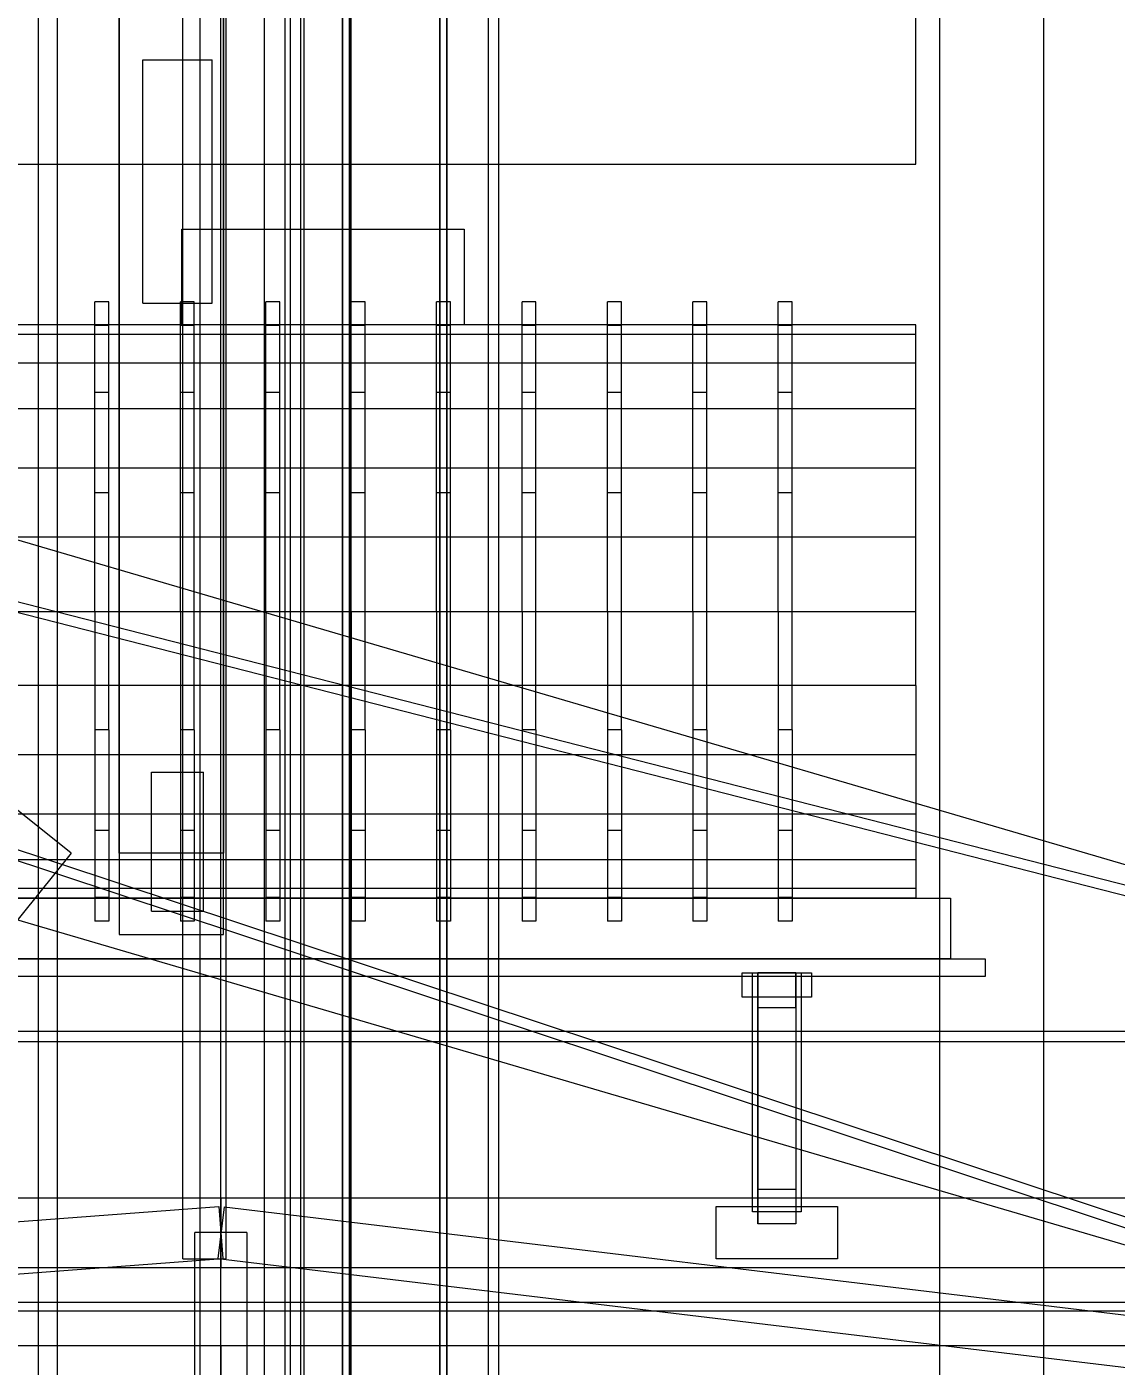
# Model space of a CAD drawing. Header units: millimetres. Extents: x -2500 to 58855, y -53268 to 6837.
# Drawn here: x 1738 to 2365, y -35612 to -34841 of the extents above; entities that cross this region are included whole.
import ezdxf

# ---------------------------------------------------------------- set-up
doc = ezdxf.new("R2010")
doc.units = ezdxf.units.MM
for name, color, linetype, lineweight in [('COTAS_R', 1, 'Continuous', 0), ('frontal_C04', 7, 'Continuous', 0), ('frontal_dos-mix', 7, 'Continuous', 0), ('frontal_dosificador', 7, 'Continuous', 0), ('frontal_secador', 7, 'Continuous', 0), ('frontal_tolva', 7, 'Continuous', 0)]:
    doc.layers.add(name, color=color, linetype=linetype, lineweight=lineweight)
doc.dimstyles.new('R19_100', dxfattribs={"dimtxt": 250, "dimasz": 150, "dimexe": 150, "dimexo": 80, "dimgap": 100, "dimtad": 1, "dimtih": 1, "dimtoh": 1, "dimdsep": 46, "dimcen": 0.09, "dimadec": 0, "dimazin": 0, "dimtfac": 1, "dimtdec": 4, "dimtofl": 0, "dimtmove": 0, "dimatfit": 3, "dimfxl": 1, "dimtolj": 1, "dimtzin": 0, "dimarcsym": 0})

# ---------------------------------------------------------------- blocks, each defined once
blk = doc.blocks.new('*D37')
at = {"layer": 'COTAS_R', "color": 0, "lineweight": -2, "transparency": 16777216}
for p, q in [((-1750, -35420), (-1750, -34450)), ((2600, -35420), (2600, -34450)), ((-1600, -34600), (2450, -34600))]:
    blk.add_line(p, q, dxfattribs=at)
at = {"layer": 'COTAS_R', "color": 0, "transparency": 16777216}
for points in [[(-1600, -34575), (-1600, -34625), (-1750, -34600)], [(2450, -34575), (2450, -34625), (2600, -34600)]]:
    blk.add_solid(points, dxfattribs=at)
at = {"layer": 'Defpoints', "color": 0, "transparency": 16777216}
for p in [(2600, -34600), (-1750, -35500), (2600, -35500)]:
    blk.add_point(p, dxfattribs=at)

msp = doc.modelspace()

# ---------------------------------------------------------------- linework, layer by layer
at = {"layer": 'frontal_C04'}
for p, q in [((1827.5, -34957.5), (1990, -34957.5)), ((1827.5, -35012.5), (1827.5, -34957.5)), ((1990, -34957.5), (1990, -35012.5)), ((1777.5, -35012.865), (1777.5, -34999.3)), ((1785.5, -34999.3), (1777.5, -34999.3)), ((1785.5, -35012.865), (1785.5, -34999.3)), ((1826.667, -35012.865), (1826.667, -34999.3)), ((1834.667, -34999.3), (1826.667, -34999.3)), ((1834.667, -35012.865), (1834.667, -34999.3)), ((1875.833, -35012.865), (1875.833, -34999.3)), ((1883.833, -34999.3), (1875.833, -34999.3)), ((1883.833, -35012.865), (1883.833, -34999.3)), ((1925, -35012.865), (1925, -34999.3)), ((1933, -34999.3), (1925, -34999.3)), ((1933, -35012.865), (1933, -34999.3)), ((1974.167, -35012.865), (1974.167, -34999.3)), ((1982.167, -34999.3), (1974.167, -34999.3)), ((1982.167, -35012.865), (1982.167, -34999.3)), ((2023.333, -35012.865), (2023.333, -34999.3)), ((2031.333, -34999.3), (2023.333, -34999.3)), ((2031.333, -35012.865), (2031.333, -34999.3)), ((2072.5, -35012.865), (2072.5, -34999.3)), ((2080.5, -34999.3), (2072.5, -34999.3)), ((2080.5, -35012.865), (2080.5, -34999.3)), ((2121.667, -35012.865), (2121.667, -34999.3)), ((2129.667, -34999.3), (2121.667, -34999.3)), ((2129.667, -35012.865), (2129.667, -34999.3)), ((2170.833, -35012.865), (2170.833, -34999.3)), ((2178.833, -34999.3), (2170.833, -34999.3)), ((2178.833, -35012.865), (2178.833, -34999.3)), ((2250, -35012.5), (1600, -35012.5)), ((1777.5, -35051.494), (1777.5, -35012.865)), ((1785.5, -35012.865), (1777.5, -35012.865)), ((1785.5, -35051.494), (1785.5, -35012.865)), ((1826.667, -35051.494), (1826.667, -35012.865)), ((1834.667, -35012.865), (1826.667, -35012.865)), ((1990, -35012.5), (1827.5, -35012.5)), ((1834.667, -35051.494), (1834.667, -35012.865)), ((1875.833, -35051.494), (1875.833, -35012.865)), ((1883.833, -35012.865), (1875.833, -35012.865)), ((1883.833, -35051.494), (1883.833, -35012.865)), ((1925, -35051.494), (1925, -35012.865)), ((1933, -35012.865), (1925, -35012.865)), ((1933, -35051.494), (1933, -35012.865)), ((1974.167, -35051.494), (1974.167, -35012.865)), ((1982.167, -35012.865), (1974.167, -35012.865)), ((1982.167, -35051.494), (1982.167, -35012.865)), ((2023.333, -35051.494), (2023.333, -35012.865)), ((2031.333, -35012.865), (2023.333, -35012.865)), ((2031.333, -35051.494), (2031.333, -35012.865)), ((2072.5, -35051.494), (2072.5, -35012.865)), ((2080.5, -35012.865), (2072.5, -35012.865)), ((2080.5, -35051.494), (2080.5, -35012.865)), ((2121.667, -35051.494), (2121.667, -35012.865)), ((2129.667, -35012.865), (2121.667, -35012.865)), ((2129.667, -35051.494), (2129.667, -35012.865)), ((2170.833, -35051.494), (2170.833, -35012.865)), ((2178.833, -35012.865), (2170.833, -35012.865)), ((2178.833, -35051.494), (2178.833, -35012.865)), ((2250, -35018.122), (2250, -35012.5)), ((2250, -35018.122), (1600, -35018.122)), ((2250, -35034.606), (2250, -35018.122)), ((2250, -35034.606), (1600, -35034.606)), ((2250, -35060.827), (2250, -35034.606)), ((1777.5, -35109.306), (1777.5, -35051.494)), ((1785.5, -35051.494), (1777.5, -35051.494)), ((1785.5, -35109.306), (1785.5, -35051.494)), ((1826.667, -35109.306), (1826.667, -35051.494)), ((1834.667, -35051.494), (1826.667, -35051.494)), ((1834.667, -35109.306), (1834.667, -35051.494)), ((1875.833, -35109.306), (1875.833, -35051.494)), ((1883.833, -35051.494), (1875.833, -35051.494)), ((1883.833, -35109.306), (1883.833, -35051.494)), ((1925, -35109.306), (1925, -35051.494)), ((1933, -35051.494), (1925, -35051.494)), ((1933, -35109.306), (1933, -35051.494)), ((1974.167, -35109.306), (1974.167, -35051.494)), ((1982.167, -35051.494), (1974.167, -35051.494)), ((1982.167, -35109.306), (1982.167, -35051.494)), ((2023.333, -35109.306), (2023.333, -35051.494)), ((2031.333, -35051.494), (2023.333, -35051.494)), ((2031.333, -35109.306), (2031.333, -35051.494)), ((2072.5, -35109.306), (2072.5, -35051.494)), ((2080.5, -35051.494), (2072.5, -35051.494)), ((2080.5, -35109.306), (2080.5, -35051.494)), ((2121.667, -35109.306), (2121.667, -35051.494)), ((2129.667, -35051.494), (2121.667, -35051.494)), ((2129.667, -35109.306), (2129.667, -35051.494)), ((2170.833, -35109.306), (2170.833, -35051.494)), ((2178.833, -35051.494), (2170.833, -35051.494)), ((2178.833, -35109.306), (2178.833, -35051.494)), ((2250, -35060.827), (1600, -35060.827)), ((2250, -35095), (2250, -35060.827)), ((2629.541, -35399.241), (1529.541, -35076.741)), ((2250, -35095), (1600, -35095)), ((2250, -35134.795), (2250, -35095)), ((1777.5, -35177.5), (1777.5, -35109.306)), ((1785.5, -35109.306), (1777.5, -35109.306)), ((1785.5, -35177.5), (1785.5, -35109.306)), ((1826.667, -35177.5), (1826.667, -35109.306)), ((1834.667, -35109.306), (1826.667, -35109.306)), ((1834.667, -35177.5), (1834.667, -35109.306)), ((1875.833, -35177.5), (1875.833, -35109.306)), ((1883.833, -35109.306), (1875.833, -35109.306)), ((1883.833, -35177.5), (1883.833, -35109.306)), ((1925, -35177.5), (1925, -35109.306)), ((1933, -35109.306), (1925, -35109.306)), ((1933, -35177.5), (1933, -35109.306)), ((1974.167, -35177.5), (1974.167, -35109.306)), ((1982.167, -35109.306), (1974.167, -35109.306)), ((1982.167, -35177.5), (1982.167, -35109.306)), ((2023.333, -35177.5), (2023.333, -35109.306)), ((2031.333, -35109.306), (2023.333, -35109.306)), ((2031.333, -35177.5), (2031.333, -35109.306)), ((2072.5, -35177.5), (2072.5, -35109.306)), ((2080.5, -35109.306), (2072.5, -35109.306)), ((2080.5, -35177.5), (2080.5, -35109.306)), ((2121.667, -35177.5), (2121.667, -35109.306)), ((2129.667, -35109.306), (2121.667, -35109.306)), ((2129.667, -35177.5), (2129.667, -35109.306)), ((2170.833, -35177.5), (2170.833, -35109.306)), ((2178.833, -35109.306), (2170.833, -35109.306)), ((2178.833, -35177.5), (2178.833, -35109.306)), ((2625.511, -35400.209), (1515.604, -35116.463)), ((2624.025, -35406.022), (1514.118, -35122.276)), ((2250, -35134.795), (1600, -35134.795)), ((2250, -35177.5), (2250, -35134.795)), ((1600, -35177.5), (2250, -35177.5)), ((1777.5, -35177.5), (1777.5, -35245.694)), ((1777.5, -35177.5), (1785.5, -35177.5)), ((1785.5, -35245.694), (1785.5, -35177.5)), ((1826.667, -35177.5), (1826.667, -35245.694)), ((1826.667, -35177.5), (1834.667, -35177.5)), ((1834.667, -35245.694), (1834.667, -35177.5)), ((1875.833, -35177.5), (1875.833, -35245.694)), ((1875.833, -35177.5), (1883.833, -35177.5)), ((1883.833, -35245.694), (1883.833, -35177.5)), ((1925, -35177.5), (1925, -35245.694)), ((1925, -35177.5), (1933, -35177.5)), ((1933, -35245.694), (1933, -35177.5)), ((1974.167, -35177.5), (1974.167, -35245.694)), ((1974.167, -35177.5), (1982.167, -35177.5)), ((1982.167, -35245.694), (1982.167, -35177.5)), ((2023.333, -35177.5), (2023.333, -35245.694)), ((2023.333, -35177.5), (2031.333, -35177.5)), ((2031.333, -35245.694), (2031.333, -35177.5)), ((2072.5, -35177.5), (2072.5, -35245.694)), ((2072.5, -35177.5), (2080.5, -35177.5)), ((2080.5, -35245.694), (2080.5, -35177.5)), ((2121.667, -35177.5), (2121.667, -35245.694)), ((2121.667, -35177.5), (2129.667, -35177.5)), ((2129.667, -35245.694), (2129.667, -35177.5)), ((2170.833, -35177.5), (2170.833, -35245.694)), ((2170.833, -35177.5), (2178.833, -35177.5)), ((2178.833, -35245.694), (2178.833, -35177.5)), ((2250, -35220.205), (2250, -35177.5)), ((2250, -35220.205), (1600, -35220.205)), ((2250, -35220.205), (2250, -35260)), ((2569.479, -35592.073), (1482.065, -35231.605)), ((2567.591, -35597.768), (1480.177, -35237.3)), ((1777.5, -35245.694), (1777.5, -35303.506)), ((1785.5, -35245.694), (1777.5, -35245.694)), ((1785.5, -35245.694), (1785.5, -35303.506)), ((1826.667, -35245.694), (1826.667, -35303.506)), ((1834.667, -35245.694), (1826.667, -35245.694)), ((1834.667, -35245.694), (1834.667, -35303.506)), ((1875.833, -35245.694), (1875.833, -35303.506)), ((1883.833, -35245.694), (1875.833, -35245.694)), ((1883.833, -35245.694), (1883.833, -35303.506)), ((1925, -35245.694), (1925, -35303.506)), ((1933, -35245.694), (1925, -35245.694)), ((1933, -35245.694), (1933, -35303.506)), ((1974.167, -35245.694), (1974.167, -35303.506)), ((1982.167, -35245.694), (1974.167, -35245.694)), ((1982.167, -35245.694), (1982.167, -35303.506)), ((2023.333, -35245.694), (2023.333, -35303.506)), ((2031.333, -35245.694), (2023.333, -35245.694)), ((2031.333, -35245.694), (2031.333, -35303.506)), ((2072.5, -35245.694), (2072.5, -35303.506)), ((2080.5, -35245.694), (2072.5, -35245.694)), ((2080.5, -35245.694), (2080.5, -35303.506)), ((2121.667, -35245.694), (2121.667, -35303.506)), ((2129.667, -35245.694), (2121.667, -35245.694)), ((2129.667, -35245.694), (2129.667, -35303.506)), ((2170.833, -35245.694), (2170.833, -35303.506)), ((2178.833, -35245.694), (2170.833, -35245.694)), ((2178.833, -35245.694), (2178.833, -35303.506)), ((2250, -35260), (1600, -35260)), ((2250, -35260), (2250, -35294.173)), ((2570.459, -35600.759), (1470.459, -35278.259)), ((2250, -35294.173), (1600, -35294.173)), ((2250, -35294.173), (2250, -35320.394)), ((1777.5, -35303.506), (1777.5, -35342.135)), ((1785.5, -35303.506), (1777.5, -35303.506)), ((1785.5, -35303.506), (1785.5, -35342.135)), ((1826.667, -35303.506), (1826.667, -35342.135)), ((1834.667, -35303.506), (1826.667, -35303.506)), ((1834.667, -35303.506), (1834.667, -35342.135)), ((1875.833, -35303.506), (1875.833, -35342.135)), ((1883.833, -35303.506), (1875.833, -35303.506)), ((1883.833, -35303.506), (1883.833, -35342.135)), ((1925, -35303.506), (1925, -35342.135)), ((1933, -35303.506), (1925, -35303.506)), ((1933, -35303.506), (1933, -35342.135)), ((1974.167, -35303.506), (1974.167, -35342.135)), ((1982.167, -35303.506), (1974.167, -35303.506)), ((1982.167, -35303.506), (1982.167, -35342.135)), ((2023.333, -35303.506), (2023.333, -35342.135)), ((2031.333, -35303.506), (2023.333, -35303.506)), ((2031.333, -35303.506), (2031.333, -35342.135)), ((2072.5, -35303.506), (2072.5, -35342.135)), ((2080.5, -35303.506), (2072.5, -35303.506)), ((2080.5, -35303.506), (2080.5, -35342.135)), ((2121.667, -35303.506), (2121.667, -35342.135)), ((2129.667, -35303.506), (2121.667, -35303.506)), ((2129.667, -35303.506), (2129.667, -35342.135)), ((2170.833, -35303.506), (2170.833, -35342.135)), ((2178.833, -35303.506), (2170.833, -35303.506)), ((2178.833, -35303.506), (2178.833, -35342.135)), ((2250, -35320.394), (1600, -35320.394)), ((2250, -35320.394), (2250, -35336.878)), ((2250, -35336.878), (1600, -35336.878)), ((2250, -35336.878), (2250, -35342.5)), ((1580, -35342.5), (2270, -35342.5)), ((2250, -35342.5), (1600, -35342.5)), ((1777.5, -35342.135), (1777.5, -35355.7)), ((1785.5, -35342.135), (1777.5, -35342.135)), ((1785.5, -35342.135), (1785.5, -35355.7)), ((1826.667, -35342.135), (1826.667, -35355.7)), ((1834.667, -35342.135), (1826.667, -35342.135)), ((1834.667, -35342.135), (1834.667, -35355.7)), ((1875.833, -35342.135), (1875.833, -35355.7)), ((1883.833, -35342.135), (1875.833, -35342.135)), ((1883.833, -35342.135), (1883.833, -35355.7)), ((1925, -35342.135), (1925, -35355.7)), ((1933, -35342.135), (1925, -35342.135)), ((1933, -35342.135), (1933, -35355.7)), ((1974.167, -35342.135), (1974.167, -35355.7)), ((1982.167, -35342.135), (1974.167, -35342.135)), ((1982.167, -35342.135), (1982.167, -35355.7)), ((2023.333, -35342.135), (2023.333, -35355.7)), ((2031.333, -35342.135), (2023.333, -35342.135)), ((2031.333, -35342.135), (2031.333, -35355.7)), ((2072.5, -35342.135), (2072.5, -35355.7)), ((2080.5, -35342.135), (2072.5, -35342.135)), ((2080.5, -35342.135), (2080.5, -35355.7)), ((2121.667, -35342.135), (2121.667, -35355.7)), ((2129.667, -35342.135), (2121.667, -35342.135)), ((2129.667, -35342.135), (2129.667, -35355.7)), ((2170.833, -35342.135), (2170.833, -35355.7)), ((2178.833, -35342.135), (2170.833, -35342.135)), ((2178.833, -35342.135), (2178.833, -35355.7)), ((2270, -35342.5), (2270, -35377.5)), ((1785.5, -35355.7), (1777.5, -35355.7)), ((1834.667, -35355.7), (1826.667, -35355.7)), ((1883.833, -35355.7), (1875.833, -35355.7)), ((1933, -35355.7), (1925, -35355.7)), ((1982.167, -35355.7), (1974.167, -35355.7)), ((2031.333, -35355.7), (2023.333, -35355.7)), ((2080.5, -35355.7), (2072.5, -35355.7)), ((2129.667, -35355.7), (2121.667, -35355.7)), ((2178.833, -35355.7), (2170.833, -35355.7)), ((1360, -35377.5), (2290, -35377.5)), ((2270, -35377.5), (1580, -35377.5)), ((2290, -35377.5), (2290, -35387.5)), ((2290, -35387.5), (1360, -35387.5)), ((2150, -35385.5), (2190, -35385.5)), ((2150, -35399.5), (2150, -35385.5)), ((2156, -35385.5), (2184, -35385.5)), ((2156, -35523), (2156, -35385.5)), ((2181, -35385.527), (2159, -35385.527)), ((2159, -35385.527), (2159, -35405.473)), ((2159, -35510.027), (2159, -35385.527)), ((2181, -35405.473), (2181, -35385.527)), ((2181, -35385.527), (2181, -35510.027)), ((2184, -35385.5), (2184, -35523)), ((2190, -35385.5), (2190, -35399.5)), ((2190, -35399.5), (2150, -35399.5)), ((2159, -35405.473), (2181, -35405.473)), ((2159, -35405.473), (2159, -35529.973)), ((2181, -35405.473), (2181, -35529.973)), ((1540, -35419), (2600, -35419)), ((1540, -35425), (2600, -35425)), ((2159, -35529.973), (2159, -35510.027)), ((2159, -35510.027), (2181, -35510.027)), ((2181, -35510.027), (2181, -35529.973)), ((648.878, -35610.042), (1848.878, -35520.042)), ((650, -35515), (1850, -35515)), ((1851.787, -35520.107), (1848.213, -35549.893)), ((1848.878, -35520.042), (1851.122, -35549.958)), ((1850, -35515), (1850, -35555)), ((1850, -35515), (2600, -35515)), ((1851.787, -35520.107), (2601.787, -35610.107)), ((2135, -35520), (2205, -35520)), ((2135, -35550), (2135, -35520)), ((2205, -35520), (2205, -35550)), ((2184, -35523), (2156, -35523)), ((2181, -35529.973), (2159, -35529.973)), ((1865, -35535), (1835, -35535)), ((1835, -35625), (1835, -35535)), ((1865, -35535), (1865, -35625)), ((651.122, -35639.958), (1851.122, -35549.958)), ((1848.213, -35549.893), (2598.213, -35639.893)), ((2205, -35550), (2135, -35550)), ((650, -35555), (1850, -35555)), ((1850, -35555), (2600, -35555)), ((-1750, -35575), (2600, -35575)), ((-1750, -35580), (2600, -35580)), ((650, -35600), (1850, -35600)), ((1850, -35600), (1850, -35650)), ((1850, -35600), (2600, -35600))]:
    msp.add_line(p, q, dxfattribs=at)
at = {"layer": 'frontal_dos-mix'}
for p, q in [((1875, -35980), (1875, -33577.5)), ((1925, -35980), (1925, -33577.5)), ((2263.756, -35980), (2263.756, -33722.899)), ((2323.756, -35980), (2323.756, -33722.899))]:
    msp.add_line(p, q, dxfattribs=at)
at = {"layer": 'frontal_dosificador'}
for p, q in [((1890, -35988), (1890, -34000)), ((1896, -35988), (1896, -34000)), ((2004, -35988), (2004, -34000)), ((2010, -35988), (2010, -34000)), ((1920, -35879.096), (1920, -34129.096)), ((1920, -34131.884), (1920, -35881.884)), ((1924, -34131.884), (1924, -35881.884)), ((1976, -35881.884), (1976, -34131.884)), ((1980, -34129.096), (1980, -35879.096)), ((1980, -35881.884), (1980, -34131.884)), ((1920, -35918.116), (1920, -34168.116)), ((1920, -34170.904), (1920, -35920.904)), ((1924, -35918.116), (1924, -34168.116)), ((1976, -34168.116), (1976, -35918.116)), ((1980, -34168.116), (1980, -35918.116)), ((1980, -35920.904), (1980, -34170.904))]:
    msp.add_line(p, q, dxfattribs=at)
at = {"layer": 'frontal_secador'}
for p, q in [((1850, -35900), (1850, -33850)), ((1838, -35900), (1838, -33950)), ((1850, -35900), (1850, -33950)), ((1828, -35550), (1828, -34250)), ((1853, -35550), (1853, -34250)), ((2250, -34920), (2250, -34320)), ((1805, -34860), (1845, -34860)), ((1805, -35000), (1805, -34860)), ((1845, -35000), (1845, -34860)), ((1550, -34920), (2250, -34920)), ((1805, -35000), (1845, -35000)), ((1810, -35270), (1840, -35270)), ((1810, -35350), (1810, -35270)), ((1840, -35350), (1840, -35270)), ((1810, -35350), (1840, -35350)), ((1828, -35550), (1853, -35550))]:
    msp.add_line(p, q, dxfattribs=at)
at = {"layer": 'frontal_tolva'}
for p, q in [((1745, -35980), (1745, -32700)), ((1756, -35980), (1756, -32700)), ((1887, -35980), (1887, -32700)), ((1898, -35980), (1898, -32700)), ((1763.733, -35316.567), (716.733, -34479.567)), ((1791.5, -35316.567), (1791.5, -34479.567)), ((1851.5, -34479.567), (1851.5, -35316.567)), ((1791.5, -34526.433), (1791.5, -35363.433)), ((1851.5, -35363.433), (1851.5, -34526.433)), ((1763.733, -35316.567), (1726.267, -35363.433)), ((1851.5, -35316.567), (1791.5, -35316.567)), ((1791.5, -35316.567), (1791.5, -35363.433)), ((1851.5, -35363.433), (1851.5, -35316.567)), ((1791.5, -35363.433), (1851.5, -35363.433))]:
    msp.add_line(p, q, dxfattribs=at)

# ---------------------------------------------------------------- dimensions: what is measured, and where the dimension line sits
at = {"layer": 'COTAS_R'}
dim = msp.add_aligned_dim(p1=(-1750, -35500), p2=(2600, -35500), distance=900, text='<> R', dimstyle='R19_100', dxfattribs=at)
dim.commit()
dim.dimension.update_dxf_attribs({"geometry": '*D37', "text_midpoint": (425, -34600)})

doc.saveas('drawing.dxf')
